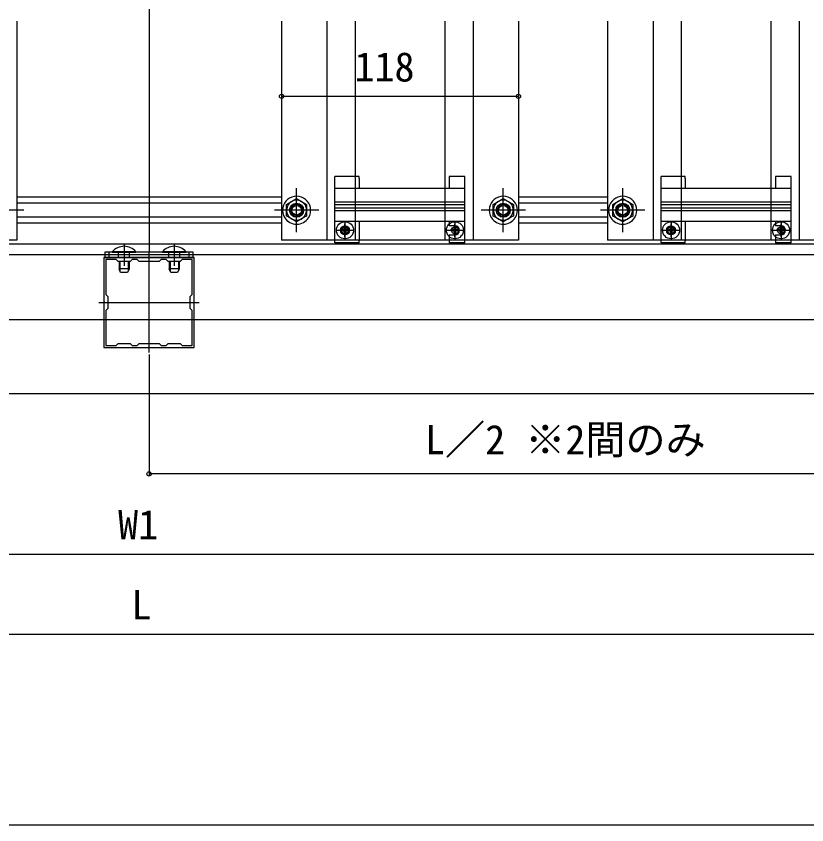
# Model space of a CAD drawing. Units: millimetres, scale not verified. Extents: x -875 to 875, y -1304 to 1297.
# Drawn here: x -228.8 to 165.2, y -1304.2 to -900.9 of the extents above; entities that cross this region are included whole.
import ezdxf
from ezdxf.enums import TextEntityAlignment as Align

# ---------------------------------------------------------------- set-up
doc = ezdxf.new("R2010")
doc.units = ezdxf.units.MM
doc.header["$LTSCALE"] = 8
for name, color, linetype in [('0-3_YKK_11E', 7, 'Continuous'), ('0-4_YKK_12', 2, 'Continuous'), ('0-5_YKK_13', 4, 'Continuous'), ('0-6_YKK_D', 6, 'Continuous'), ('0-7_YKK_ZWAK', 7, 'Continuous')]:
    doc.layers.add(name, color=color, linetype=linetype)
doc.styles.add('ＭＳ ゴシック', font='')
doc.styles.get('ＭＳ ゴシック').set_extended_font_data('MS Gothic')

msp = doc.modelspace()

# ---------------------------------------------------------------- linework, layer by layer
at = {"layer": '0-3_YKK_11E'}
for points in [[(-150.458, -1021.2), (-174.542, -1021.2), (-174.725, -1021.32), (-175.275, -1021.32), (-175.458, -1021.2), (-185, -1021.2), (-185, -1043.242), (-184.88, -1043.425), (-184.88, -1043.975), (-185, -1044.158), (-185, -1066.2), (-175.458, -1066.2), (-175.275, -1066.08), (-174.725, -1066.08), (-174.542, -1066.2), (-150.458, -1066.2), (-150.275, -1066.08), (-149.725, -1066.08), (-149.542, -1066.2), (-140, -1066.2), (-140, -1044.158), (-140.12, -1043.975), (-140.12, -1043.425), (-140, -1043.242), (-140, -1021.2), (-149.542, -1021.2), (-149.725, -1021.32), (-150.275, -1021.32)], [(-141, -1039.7), (-141, -1022.2), (-146, -1022.2), (-147, -1023.2), (-153, -1023.2), (-154, -1022.2), (-156.5, -1022.2), (-157.5, -1023.2), (-167.5, -1023.2), (-168.5, -1022.2), (-171, -1022.2), (-172, -1023.2), (-178, -1023.2), (-179, -1022.2), (-184, -1022.2), (-184, -1039.7), (-183, -1040.7), (-183, -1046.7), (-184, -1047.7), (-184, -1065.2), (-179, -1065.2), (-178, -1064.2), (-172, -1064.2), (-171, -1065.2), (-168.5, -1065.2), (-167.5, -1064.2), (-157.5, -1064.2), (-156.5, -1065.2), (-154, -1065.2), (-153, -1064.2), (-147, -1064.2), (-146, -1065.2), (-141, -1065.2), (-141, -1047.7), (-142, -1046.7), (-142, -1040.7)]]:
    msp.add_lwpolyline(points, close=True, dxfattribs=at)
at = {"layer": '0-4_YKK_12'}
for p, q in [((-228.5, -903.429), (-228.5, -1012.7)), ((-96.5, -903.429), (-96.5, -1012.7)), ((-73.9, -903.429), (-73.9, -1012.7)), ((-59.9, -903.429), (-59.9, -1012.7)), ((-15.1, -903.429), (-15.1, -1012.7)), ((-1.1, -903.429), (-1.1, -1012.7)), ((21.5, -903.429), (21.5, -1012.7)), ((66, -903.429), (66, -1012.7)), ((88.6, -903.429), (88.6, -1012.7)), ((102.6, -903.429), (102.6, -1012.7)), ((147.4, -903.429), (147.4, -1012.7)), ((161.4, -903.429), (161.4, -1012.7)), ((-96.5, -991.2), (-228.5, -991.2)), ((66, -991.2), (21.5, -991.2)), ((-96.5, -994.2), (-228.5, -994.2)), ((66, -994.2), (21.5, -994.2)), ((-96.5, -1001.2), (-228.5, -1001.2)), ((66, -1001.2), (21.5, -1001.2)), ((-96.5, -1004.2), (-228.5, -1004.2)), ((66, -1004.2), (21.5, -1004.2)), ((274, -1014.7), (-360.413, -1014.7)), ((-228.5, -1012.7), (-346.5, -1012.7)), ((21.5, -1012.7), (-96.5, -1012.7)), ((2.5, -1012.7), (-77.5, -1012.7)), ((184, -1012.7), (66, -1012.7)), ((165, -1012.7), (85, -1012.7)), ((-162.5, -1068.7), (-162.5, -1018.7)), ((-187.5, -1043.7), (-137.5, -1043.7)), ((-677.5, -1052.2), (352.5, -1052.2)), ((275, -1089.2), (-387.529, -1089.2))]:
    msp.add_line(p, q, dxfattribs=at)
msp.add_lwpolyline([(-362.233, -1019.7), (274, -1019.7), (274, -1016.2)], dxfattribs=at)
for centre, radius in [((-89, -997.7), 3.5), ((14, -997.7), 3.5), ((73.5, -997.7), 3.5), ((-64.9, -1007.7), 1.75), ((-10.1, -1007.7), 1.75), ((97.6, -1007.7), 1.75), ((152.4, -1007.7), 1.75)]:
    msp.add_circle(centre, radius, dxfattribs=at)
at = {"layer": '0-5_YKK_13'}
for p, q in [((-57.9, -980.9), (-69.9, -980.9)), ((-69.9, -981.9), (-69.9, -980.9)), ((-69.9, -986.8), (-69.9, -981.9)), ((-57.9, -981.9), (-57.9, -980.9)), ((-57.9, -981.9), (-57.9, -986.8)), ((-12.9, -981.9), (-12.9, -986.8)), ((-5.1, -981.9), (-5.1, -980.9)), ((-5.1, -986.8), (-5.1, -981.9)), ((104.6, -980.9), (92.6, -980.9)), ((92.6, -981.9), (92.6, -980.9)), ((92.6, -986.8), (92.6, -981.9)), ((104.6, -981.9), (104.6, -980.9)), ((104.6, -981.9), (104.6, -986.8)), ((149.6, -981.9), (149.6, -986.8)), ((157.4, -981.9), (157.4, -980.9)), ((157.4, -986.8), (157.4, -981.9)), ((-89, -1008.7), (-89, -986.7)), ((-5.1, -986.8), (-69.9, -986.8)), ((-69.9, -988.125), (-69.9, -986.8)), ((-5.1, -988.125), (-5.1, -986.8)), ((14, -1008.7), (14, -986.7)), ((73.5, -1008.7), (73.5, -986.7)), ((157.4, -986.8), (92.6, -986.8)), ((92.6, -988.125), (92.6, -986.8)), ((157.4, -988.125), (157.4, -986.8)), ((-94, -994.813), (-89, -991.926)), ((-69.9, -992.988), (-69.9, -988.125)), ((-5.1, -992.988), (-5.1, -988.125)), ((9, -994.813), (14, -991.926)), ((68.5, -994.813), (73.5, -991.926)), ((92.6, -992.988), (92.6, -988.125)), ((157.4, -992.988), (157.4, -988.125)), ((-94, -995.708), (-94, -994.813)), ((-94, -995.835), (-94, -994.813)), ((-94, -1000.587), (-94, -995.708)), ((-94, -1000.587), (-94, -995.835)), ((-84, -995.835), (-84, -1000.587)), ((-69.9, -993.888), (-69.9, -992.988)), ((-69.9, -993.47), (-5.1, -993.47)), ((-69.9, -994.786), (-69.9, -993.888)), ((-69.9, -994.936), (-69.9, -994.786)), ((-69.9, -994.856), (-5.1, -994.856)), ((-69.9, -996.364), (-69.9, -994.936)), ((-5.1, -993.888), (-5.1, -992.988)), ((-5.1, -994.786), (-5.1, -993.888)), ((-5.1, -994.936), (-5.1, -994.786)), ((-5.1, -996.364), (-5.1, -994.936)), ((9, -995.708), (9, -994.813)), ((9, -995.835), (9, -994.813)), ((9, -1000.587), (9, -995.708)), ((9, -1000.587), (9, -995.835)), ((19, -995.835), (19, -1000.587)), ((68.5, -995.708), (68.5, -994.813)), ((68.5, -995.835), (68.5, -994.813)), ((68.5, -1000.587), (68.5, -995.708)), ((68.5, -1000.587), (68.5, -995.835)), ((78.5, -995.835), (78.5, -1000.587)), ((92.6, -993.888), (92.6, -992.988)), ((92.6, -993.47), (157.4, -993.47)), ((92.6, -994.786), (92.6, -993.888)), ((92.6, -994.936), (92.6, -994.786)), ((92.6, -994.856), (157.4, -994.856)), ((92.6, -996.364), (92.6, -994.936)), ((157.4, -993.888), (157.4, -992.988)), ((157.4, -994.786), (157.4, -993.888)), ((157.4, -994.936), (157.4, -994.786)), ((157.4, -996.364), (157.4, -994.936)), ((-225, -997.7), (-247, -997.7)), ((-78, -997.7), (-100, -997.7)), ((-69.9, -996.514), (-69.9, -996.364)), ((-69.9, -996.444), (-5.1, -996.444)), ((-69.9, -997.412), (-69.9, -996.514)), ((-69.9, -998.312), (-69.9, -997.412)), ((-69.9, -997.83), (-5.1, -997.83)), ((-69.9, -1001.775), (-69.9, -998.312)), ((-5.1, -996.514), (-5.1, -996.364)), ((-5.1, -997.412), (-5.1, -996.514)), ((-5.1, -998.312), (-5.1, -997.412)), ((-5.1, -1001.775), (-5.1, -998.312)), ((25, -997.7), (3, -997.7)), ((84.5, -997.7), (62.5, -997.7)), ((92.6, -996.514), (92.6, -996.364)), ((92.6, -996.444), (157.4, -996.444)), ((92.6, -997.412), (92.6, -996.514)), ((92.6, -998.312), (92.6, -997.412)), ((92.6, -997.83), (157.4, -997.83)), ((92.6, -1001.775), (92.6, -998.312)), ((157.4, -996.514), (157.4, -996.364)), ((157.4, -997.412), (157.4, -996.514)), ((157.4, -998.312), (157.4, -997.412)), ((157.4, -1001.775), (157.4, -998.312)), ((-93.61, -1000.812), (-94, -1000.587)), ((-93.483, -1000.885), (-94, -1000.587)), ((-89, -1003.474), (-93.483, -1000.885)), ((-84.517, -1000.885), (-89, -1003.474)), ((-84, -1000.587), (-84.517, -1000.885)), ((-84, -1000.587), (-84.362, -1000.796)), ((-69.9, -1003.1), (-69.9, -1001.775)), ((-69.9, -1003.1), (-5.1, -1003.1)), ((-69.9, -1012.9), (-69.9, -1003.1)), ((-64.9, -1003.15), (-64.9, -1012.25)), ((-57.9, -1003.1), (-57.9, -1012.9)), ((-12.9, -1003.1), (-12.9, -1005.45)), ((-10.1, -1003.15), (-10.1, -1012.25)), ((-5.1, -1003.1), (-5.1, -1001.775)), ((-5.1, -1012.9), (-5.1, -1003.1)), ((9.39, -1000.812), (9, -1000.587)), ((9.517, -1000.885), (9, -1000.587)), ((14, -1003.474), (9.517, -1000.885)), ((18.483, -1000.885), (14, -1003.474)), ((19, -1000.587), (18.483, -1000.885)), ((19, -1000.587), (18.638, -1000.796)), ((68.89, -1000.812), (68.5, -1000.587)), ((69.017, -1000.885), (68.5, -1000.587)), ((73.5, -1003.474), (69.017, -1000.885)), ((77.983, -1000.885), (73.5, -1003.474)), ((78.5, -1000.587), (77.983, -1000.885)), ((78.5, -1000.587), (78.138, -1000.796)), ((92.6, -1003.1), (92.6, -1001.775)), ((92.6, -1003.1), (157.4, -1003.1)), ((92.6, -1012.9), (92.6, -1003.1)), ((97.6, -1003.15), (97.6, -1012.25)), ((104.6, -1003.1), (104.6, -1012.9)), ((149.6, -1003.1), (149.6, -1005.45)), ((152.4, -1003.15), (152.4, -1012.25)), ((157.4, -1003.1), (157.4, -1001.775)), ((157.4, -1012.9), (157.4, -1003.1)), ((-69.45, -1007.7), (-60.35, -1007.7)), ((-68.15, -1007.7), (-61.65, -1007.7)), ((-66.975, -1007.35), (-66.975, -1008.05)), ((-65.75, -1007.35), (-66.975, -1007.35)), ((-65.75, -1008.05), (-66.975, -1008.05)), ((-64.55, -1005.625), (-65.25, -1005.625)), ((-65.25, -1005.625), (-65.25, -1006.85)), ((-64.9, -1010.95), (-64.9, -1004.45)), ((-64.55, -1005.625), (-64.55, -1006.85)), ((-62.825, -1007.35), (-64.05, -1007.35)), ((-62.825, -1008.05), (-64.05, -1008.05)), ((-62.825, -1007.35), (-62.825, -1008.05)), ((-14.65, -1007.7), (-5.55, -1007.7)), ((-13.35, -1007.7), (-6.85, -1007.7)), ((-10.1, -1005.45), (-12.9, -1005.45)), ((-12.175, -1007.35), (-12.175, -1008.05)), ((-10.95, -1007.35), (-12.175, -1007.35)), ((-10.95, -1008.05), (-12.175, -1008.05)), ((-9.75, -1005.625), (-10.45, -1005.625)), ((-10.45, -1005.625), (-10.45, -1006.85)), ((-10.1, -1010.95), (-10.1, -1004.45)), ((-9.75, -1005.625), (-9.75, -1006.85)), ((-8.025, -1007.35), (-9.25, -1007.35)), ((-8.025, -1008.05), (-9.25, -1008.05)), ((-8.025, -1007.35), (-8.025, -1008.05)), ((93.05, -1007.7), (102.15, -1007.7)), ((94.35, -1007.7), (100.85, -1007.7)), ((95.525, -1007.35), (95.525, -1008.05)), ((96.75, -1007.35), (95.525, -1007.35)), ((96.75, -1008.05), (95.525, -1008.05)), ((97.95, -1005.625), (97.25, -1005.625)), ((97.25, -1005.625), (97.25, -1006.85)), ((97.6, -1010.95), (97.6, -1004.45)), ((97.95, -1005.625), (97.95, -1006.85)), ((99.675, -1007.35), (98.45, -1007.35)), ((99.675, -1008.05), (98.45, -1008.05)), ((99.675, -1007.35), (99.675, -1008.05)), ((147.85, -1007.7), (156.95, -1007.7)), ((149.15, -1007.7), (155.65, -1007.7)), ((152.4, -1005.45), (149.6, -1005.45)), ((150.325, -1007.35), (150.325, -1008.05)), ((151.55, -1007.35), (150.325, -1007.35)), ((151.55, -1008.05), (150.325, -1008.05)), ((152.75, -1005.625), (152.05, -1005.625)), ((152.05, -1005.625), (152.05, -1006.85)), ((152.4, -1010.95), (152.4, -1004.45)), ((152.75, -1005.625), (152.75, -1006.85)), ((154.475, -1007.35), (153.25, -1007.35)), ((154.475, -1008.05), (153.25, -1008.05)), ((154.475, -1007.35), (154.475, -1008.05)), ((-65.25, -1008.55), (-65.25, -1009.775)), ((-64.55, -1009.775), (-65.25, -1009.775)), ((-64.55, -1008.55), (-64.55, -1009.775)), ((-12.9, -1009.95), (-10.1, -1009.95)), ((-12.9, -1009.95), (-12.9, -1012.9)), ((-10.45, -1008.55), (-10.45, -1009.775)), ((-9.75, -1009.775), (-10.45, -1009.775)), ((-9.75, -1008.55), (-9.75, -1009.775)), ((97.25, -1008.55), (97.25, -1009.775)), ((97.95, -1009.775), (97.25, -1009.775)), ((97.95, -1008.55), (97.95, -1009.775)), ((149.6, -1009.95), (152.4, -1009.95)), ((149.6, -1009.95), (149.6, -1012.9)), ((152.05, -1008.55), (152.05, -1009.775)), ((152.75, -1009.775), (152.05, -1009.775)), ((152.75, -1008.55), (152.75, -1009.775)), ((-175, -1014.45), (-175, -1025.45)), ((-150, -1014.45), (-150, -1025.45)), ((-57.9, -1013.9), (-57.9, -1012.9)), ((-12.9, -1012.9), (-12.9, -1013.9)), ((-5.1, -1013.9), (-12.9, -1013.9)), ((-5.1, -1013.9), (-5.1, -1012.9)), ((104.6, -1013.9), (104.6, -1012.9)), ((149.6, -1012.9), (149.6, -1013.9)), ((157.4, -1013.9), (149.6, -1013.9)), ((157.4, -1013.9), (157.4, -1012.9)), ((-182.5, -1018.7), (-182.5, -1021.2)), ((-180.9, -1018.452), (-180.9, -1018.7)), ((-169.1, -1018.452), (-180.9, -1018.452)), ((-180.9, -1018.7), (-169.1, -1018.7)), ((-177.75, -1021.2), (-177.75, -1018.7)), ((-172.25, -1021.2), (-172.25, -1018.7)), ((-169.1, -1018.452), (-169.1, -1018.7)), ((-155.9, -1018.452), (-155.9, -1018.7)), ((-144.1, -1018.452), (-155.9, -1018.452)), ((-155.9, -1018.7), (-144.1, -1018.7)), ((-152.75, -1021.2), (-152.75, -1018.7)), ((-147.25, -1021.2), (-147.25, -1018.7)), ((-144.1, -1018.452), (-144.1, -1018.7)), ((-142.5, -1021.2), (-142.5, -1018.7)), ((-177.5, -1023.2), (-177.5, -1027)), ((-177.067, -1023.2), (-177.067, -1027.92)), ((-172.933, -1023.2), (-172.933, -1027.92)), ((-172.5, -1023.2), (-172.5, -1027)), ((-152.5, -1023.2), (-152.5, -1027)), ((-152.067, -1023.2), (-152.067, -1027.92)), ((-147.933, -1023.2), (-147.933, -1027.92)), ((-147.5, -1023.2), (-147.5, -1027)), ((-172.5, -1027), (-177.5, -1027)), ((-176.7, -1028.7), (-177.5, -1027)), ((-172.5, -1027), (-173.3, -1028.7)), ((-147.5, -1027), (-152.5, -1027)), ((-151.7, -1028.7), (-152.5, -1027)), ((-147.5, -1027), (-148.3, -1028.7)), ((-173.3, -1028.7), (-176.7, -1028.7)), ((-148.3, -1028.7), (-151.7, -1028.7))]:
    msp.add_line(p, q, dxfattribs=at)
for points in [[(-5.1, -980.9), (-12.9, -980.9), (-12.9, -981.9)], [(157.4, -980.9), (149.6, -980.9), (149.6, -981.9)], [(-89, -991.926), (-84, -994.813), (-84, -995.835)], [(14, -991.926), (19, -994.813), (19, -995.835)], [(73.5, -991.926), (78.5, -994.813), (78.5, -995.835)], [(-57.9, -1013.9), (-69.9, -1013.9), (-69.9, -1012.9)], [(104.6, -1013.9), (92.6, -1013.9), (92.6, -1012.9)]]:
    msp.add_lwpolyline(points, dxfattribs=at)
msp.add_lwpolyline([(-184.5, -1021.2), (-140.5, -1021.2), (-140.5, -1018.7), (-184.5, -1018.7)], close=True, dxfattribs=at)
for centre, radius in [((-89, -997.7), 3), ((-89, -997.7), 2.4), ((14, -997.7), 3), ((14, -997.7), 2.4), ((73.5, -997.7), 3), ((73.5, -997.7), 2.4), ((-64.9, -1007.7), 4.25), ((-10.1, -1007.7), 4.25), ((97.6, -1007.7), 4.25), ((152.4, -1007.7), 4.25), ((-64.9, -1007.7), 2.25), ((97.6, -1007.7), 2.25)]:
    msp.add_circle(centre, radius, dxfattribs=at)
for centre, radius, start, end in [((-89, -997.7), 7, 90, 169.47567), ((-89, -997.7), 7, 10.52433, 90), ((14, -997.7), 7, 90, 169.47567), ((14, -997.7), 7, 10.52433, 90), ((73.5, -997.7), 7, 90, 169.47567), ((73.5, -997.7), 7, 10.52433, 90), ((-89, -997.7), 5, 156.8676, 217.3832), ((-89, -997.7), 5, 156.8676, 217.3832), ((-89, -997.7), 5, 23.1324, 156.8676), ((-89, -997.7), 5, 23.1324, 156.8676), ((-89, -997.7), 5, 322.6168, 23.1324), ((-89, -997.7), 5, 322.6168, 23.1324), ((14, -997.7), 5, 156.8676, 217.3832), ((14, -997.7), 5, 156.8676, 217.3832), ((14, -997.7), 5, 23.1324, 156.8676), ((14, -997.7), 5, 23.1324, 156.8676), ((14, -997.7), 5, 322.6168, 23.1324), ((14, -997.7), 5, 322.6168, 23.1324), ((73.5, -997.7), 5, 156.8676, 217.3832), ((73.5, -997.7), 5, 156.8676, 217.3832), ((73.5, -997.7), 5, 23.1324, 156.8676), ((73.5, -997.7), 5, 23.1324, 156.8676), ((73.5, -997.7), 5, 322.6168, 23.1324), ((73.5, -997.7), 5, 322.6168, 23.1324), ((-89, -997.7), 7, 169.47567, 212.11583), ((-89, -997.7), 7, 327.88417, 10.52433), ((14, -997.7), 7, 169.47567, 212.11583), ((14, -997.7), 7, 327.88417, 10.52433), ((73.5, -997.7), 7, 169.47567, 212.11583), ((73.5, -997.7), 7, 327.88417, 10.52433), ((-89, -997.7), 7, 212.11583, 327.88417), ((-89, -997.7), 5, 217.3832, 322.6168), ((-89, -997.7), 5, 217.3832, 322.6168), ((14, -997.7), 7, 212.11583, 327.88417), ((14, -997.7), 5, 217.3832, 322.6168), ((14, -997.7), 5, 217.3832, 322.6168), ((73.5, -997.7), 7, 212.11583, 327.88417), ((73.5, -997.7), 5, 217.3832, 322.6168), ((73.5, -997.7), 5, 217.3832, 322.6168), ((-65.75, -1006.85), 0.5, 270, 0), ((-65.75, -1008.55), 0.5, 0, 90), ((-64.05, -1006.85), 0.5, 180, 270), ((-64.05, -1008.55), 0.5, 90, 180), ((-10.95, -1006.85), 0.5, 270, 0), ((-10.95, -1008.55), 0.5, 0, 90), ((-10.1, -1007.7), 2.25, 270, 90), ((-9.25, -1006.85), 0.5, 180, 270), ((-9.25, -1008.55), 0.5, 90, 180), ((96.75, -1006.85), 0.5, 270, 0), ((96.75, -1008.55), 0.5, 0, 90), ((98.45, -1006.85), 0.5, 180, 270), ((98.45, -1008.55), 0.5, 90, 180), ((151.55, -1006.85), 0.5, 270, 0), ((151.55, -1008.55), 0.5, 0, 90), ((152.4, -1007.7), 2.25, 270, 90), ((153.25, -1006.85), 0.5, 180, 270), ((153.25, -1008.55), 0.5, 90, 180), ((-175, -1023.4), 7.7, 39.98312, 140.01688), ((-150, -1023.4), 7.7, 39.98312, 140.01688)]:
    msp.add_arc(centre, radius, start, end, dxfattribs=at)
at = {"layer": '0-6_YKK_D'}
for p, q in [((-162.5, -746.95), (-162.5, -1018.2)), ((-96.5, -940.9), (21.5, -940.9)), ((-162.5, -1069.7), (-162.5, -1130.2)), ((312.5, -1129.2), (-162.5, -1129.2)), ((-600, -1169.2), (275, -1169.2)), ((-637.5, -1209.2), (312.5, -1209.2))]:
    msp.add_line(p, q, dxfattribs=at)
for centre in [(-96.5, -940.9), (21.5, -940.9), (-162.5, -1129.2)]:
    msp.add_circle(centre, 1.075, dxfattribs=at)
at = {"layer": '0-7_YKK_ZWAK'}
msp.add_lwpolyline([(-875, -1304.2), (875, -1304.2), (875, 1245.8)], dxfattribs=at)

# ---------------------------------------------------------------- texts
at = {"layer": '0-6_YKK_D', "style": 'ＭＳ ゴシック'}
for s, p in [('118', (-60.17, -937.9)), ('L／2 ※2間のみ', (-25, -1123.814)), ('W1', (-177.955, -1166.2)), ('L', (-171.307, -1206.2))]:
    msp.add_text(s, height=14.66, dxfattribs=at).set_placement(p, align=Align.BOTTOM_LEFT)

doc.saveas('drawing.dxf')
